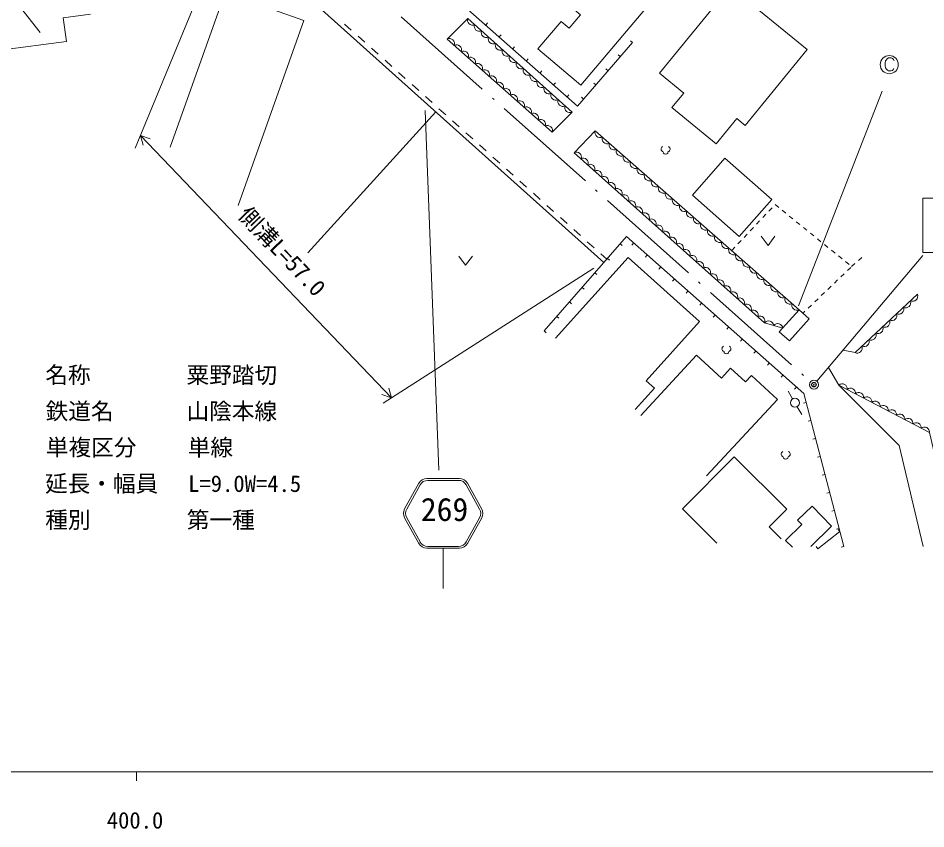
# Model space of a CAD drawing. Units: millimetres, scale not verified. Extents: x 40000 to 680000, y 20000 to 380000.
# Drawn here: x 454941 to 555143, y 198715 to 288237 of the extents above; entities that cross this region are included whole.
import ezdxf
from ezdxf.enums import TextEntityAlignment as Align

# ---------------------------------------------------------------- set-up
doc = ezdxf.new("R2010")
doc.units = ezdxf.units.MM
doc.header["$LTSCALE"] = 1000
doc.header["$PDMODE"] = 32
doc.header["$PDSIZE"] = 500
doc.linetypes.add('LONG_DASHED_DOTTED', pattern=[15.25, 12, -1.5, 0.25, -1.5])
for name, color, linetype, lineweight in [('M-BGD', 7, 'Continuous', 13), ('M-BMK', 2, 'Continuous', 13), ('M-STR-HTXT', 7, 'Continuous', 13), ('M-STR-STRC', 7, 'Continuous', 13), ('M-TTL-BAND', 7, 'Continuous', 13)]:
    doc.layers.add(name, color=color, linetype=linetype, lineweight=lineweight)
doc.layers.add('M-OTRS', color=6, linetype='Continuous')
doc.styles.add('ＭＳ ゴシック', font='')
doc.styles.get('ＭＳ ゴシック').set_extended_font_data('MS Gothic')

msp = doc.modelspace()

# ---------------------------------------------------------------- linework, layer by layer
at = {"layer": 'M-BGD'}
for p, q in [((477390, 299104), (519591, 261250)), ((490976, 287589), (491720, 286922)), ((504564, 288216), (502315, 285922)), ((504564, 288216), (516082, 277857)), ((506553, 287479), (506751, 287704)), ((492464, 286254), (493209, 285586)), ((513902, 275630), (502315, 285922)), ((508052, 286155), (508250, 286380)), ((522756, 285547), (522529, 285743)), ((493953, 284919), (494698, 284251)), ((509551, 284831), (509750, 285056)), ((495442, 283583), (496186, 282915)), ((511050, 283507), (511249, 283732)), ((521408, 283987), (521181, 284183)), ((520060, 282427), (519833, 282623)), ((496931, 282248), (497675, 281580)), ((512549, 282184), (512748, 282408)), ((498420, 280912), (499164, 280244)), ((514048, 280860), (514247, 281085)), ((518712, 280867), (518485, 281063)), ((499908, 279577), (500653, 278909)), ((515548, 279536), (515746, 279761)), ((517364, 279307), (517137, 279503)), ((486933, 262331), (501041, 277889)), ((501397, 278241), (502142, 277574)), ((516082, 277857), (513902, 275630)), ((502886, 276906), (503631, 276238)), ((504375, 275570), (505119, 274903)), ((518650, 275789), (516332, 273381)), ((518650, 275789), (541154, 256043)), ((505864, 274235), (506608, 273567)), ((507353, 272899), (508097, 272232)), ((508841, 271564), (509586, 270896)), ((510330, 270229), (511075, 269561)), ((511819, 268893), (512563, 268225)), ((513308, 267558), (514052, 266890)), ((538513, 267645), (538901, 267331)), ((537140, 266213), (537483, 266577)), ((537826, 266941), (538168, 267305)), ((539290, 267016), (539678, 266701)), ((514797, 266222), (515541, 265554)), ((536454, 265485), (536797, 265849)), ((540067, 266386), (540455, 266071)), ((540844, 265757), (541232, 265442)), ((516285, 264887), (517030, 264219)), ((535768, 264757), (536111, 265121)), ((541620, 265127), (542009, 264812)), ((517774, 263551), (518519, 262884)), ((534397, 263302), (534740, 263666)), ((535083, 264030), (535426, 264394)), ((536969, 264147), (537719, 263147)), ((537719, 263147), (538469, 264147)), ((542397, 264497), (542786, 264182)), ((543174, 263868), (543563, 263553)), ((521392, 263315), (521618, 263118)), ((522890, 263409), (522691, 263185)), ((533711, 262574), (534054, 262938)), ((543951, 263238), (544340, 262923)), ((544728, 262608), (545116, 262293)), ((503592, 261966), (504342, 260966)), ((504342, 260966), (505092, 261966)), ((519263, 262216), (519920, 261627)), ((519994, 261712), (520220, 261515)), ((524387, 262083), (524188, 261859)), ((545505, 261979), (545893, 261664)), ((547691, 261479), (548062, 261815)), ((525884, 260758), (525685, 260533)), ((546282, 261349), (546670, 261034)), ((546850, 260711), (546489, 260365)), ((546951, 260807), (547321, 261143)), ((518596, 260109), (518822, 259912)), ((546129, 260018), (545768, 259672)), ((527382, 259432), (527183, 259207)), ((544685, 258634), (544324, 258288)), ((545407, 259326), (545046, 258980)), ((517198, 258506), (517424, 258309)), ((528879, 258106), (528680, 257881)), ((543963, 257942), (543603, 257596)), ((547325, 251299), (554209, 257740)), ((515800, 256903), (516026, 256706)), ((530376, 256780), (530178, 256555)), ((542520, 256558), (542159, 256212)), ((543242, 257250), (542881, 256904)), ((541154, 256043), (538969, 253590)), ((541154, 256043), (542274, 255045)), ((541798, 255865), (541584, 255660)), ((514403, 255300), (514629, 255103)), ((531874, 255454), (531675, 255230)), ((542274, 255045), (540089, 252592)), ((513005, 253697), (513231, 253500)), ((533371, 254128), (533172, 253904)), ((540089, 252592), (538969, 253590)), ((534869, 252802), (534670, 252578)), ((547325, 251299), (546001, 251570)), ((536366, 251477), (536167, 251252)), ((537863, 250151), (537664, 249926)), ((544402, 249675), (545553, 247721)), ((539361, 248825), (539162, 248600)), ((545553, 247721), (552199, 241042)), ((539933, 247059), (540436, 246194)), ((540858, 247499), (540659, 247274)), ((541917, 245798), (541627, 245722)), ((540939, 245330), (541442, 244466)), ((542437, 243809), (542147, 243734)), ((542957, 241821), (542667, 241745)), ((552199, 241042), (554857, 229899)), ((543477, 239833), (543187, 239757)), ((543998, 237845), (543707, 237769)), ((544518, 235856), (544228, 235780)), ((545038, 233868), (544748, 233792)), ((545648, 231538), (543232, 229649)), ((545558, 231880), (545268, 231804)), ((545648, 231538), (545463, 231775)), ((539668, 230570), (540412, 229805)), ((543232, 229649), (543047, 229885)), ((543232, 229649), (543047, 229885)), ((546079, 229891), (545788, 229815))]:
    msp.add_line(p, q, dxfattribs=at)
for points in [[(538446, 306155), (517063, 280835), (512326, 284835), (514882, 287862), (515762, 287119), (517003, 288589), (510271, 294274), (517184, 302460), (522505, 297967), (524817, 300704), (521598, 303422), (520274, 301855), (517208, 304443), (524332, 312879), (529781, 308277), (532389, 311365)], [(533540, 291739), (542057, 284784), (535196, 276381), (534266, 277140), (532001, 274365), (527119, 278352), (528431, 279959), (525725, 282168)], [(529367, 268679), (534547, 264112), (538144, 268193), (532964, 272759)]]:
    msp.add_lwpolyline(points, close=True, dxfattribs=at)
for points in [[(522756, 285547), (516690, 278527), (502412, 291135), (508512, 298053)], [(479216, 267533), (486482, 287981), (477791, 291069), (471723, 273993)], [(462911, 288671), (459928, 288283), (460270, 285654), (452965, 284705)], [(539346, 254013), (537347, 254593), (516332, 273381)], [(513005, 253697), (522091, 264116), (541657, 246792), (546079, 229891)], [(514277, 252910), (522273, 261815), (530155, 254737), (524272, 248185), (525183, 247367), (523070, 245014)], [(523666, 244369), (529840, 251022), (532570, 248488), (533592, 249589), (535236, 248064), (535895, 248774), (538749, 246126), (530935, 237706)], [(558537, 229763), (555538, 242473), (545553, 247721)], [(532086, 230255), (528270, 234071), (533994, 239795), (539779, 234011), (537840, 232072), (539173, 230739)], [(539668, 230570), (541461, 232315), (540990, 232799), (542585, 234352), (544746, 232133), (542444, 229891)]]:
    msp.add_lwpolyline(points, dxfattribs=at)
msp.add_circle((540687, 245762), 500, dxfattribs=at)
for centre, radius, start, end in [((505086, 288024), 556, 159.77305, 296.29), ((505854, 287333), 556, 159.77305, 296.29), ((506622, 286643), 556, 159.77305, 296.29), ((502565, 285424), 556, 340.14745, 116.62733), ((507390, 285952), 556, 159.77305, 296.29), ((503337, 284738), 556, 340.14745, 116.62733), ((504109, 284052), 556, 340.14745, 116.62733), ((508158, 285261), 556, 159.77305, 296.29), ((508925, 284571), 556, 159.77305, 296.29), ((504882, 283366), 556, 340.14745, 116.62733), ((509693, 283880), 556, 159.77305, 296.29), ((505654, 282680), 556, 340.14745, 116.62733), ((510461, 283190), 556, 159.77305, 296.29), ((511229, 282499), 556, 159.77305, 296.29), ((506427, 281994), 556, 340.14745, 116.62733), ((507199, 281308), 556, 340.14745, 116.62733), ((511997, 281808), 556, 159.77305, 296.29), ((507971, 280622), 556, 340.14745, 116.62733), ((512765, 281118), 556, 159.77305, 296.29), ((513533, 280427), 556, 159.77305, 296.29), ((508744, 279936), 556, 340.14745, 116.62733), ((509516, 279250), 556, 340.14745, 116.62733), ((514300, 279736), 556, 159.77305, 296.29), ((510289, 278564), 556, 340.14745, 116.62733), ((515068, 279046), 556, 159.77305, 296.29), ((511061, 277878), 556, 340.14745, 116.62733), ((511834, 277191), 556, 340.14745, 116.62733), ((515836, 278355), 556, 159.77305, 296.29), ((512606, 276505), 556, 340.14745, 116.62733), ((513378, 275819), 556, 340.14745, 116.62733), ((519173, 275604), 556, 160.45834, 297.01247), ((519949, 274923), 556, 160.45834, 297.01247), ((520725, 274242), 556, 160.45834, 297.01247), ((521501, 273561), 556, 160.45834, 297.01247), ((526208, 273776), 299, 113.44836, 257.2818), ((526609, 273776), 299, 282.7182, 66.55164), ((516583, 272906), 537, 338.57791, 117.82522), ((517334, 272235), 537, 338.57791, 117.82522), ((522277, 272880), 556, 160.45834, 297.01247), ((526409, 273468), 267, 176.52859, 3.47141), ((518084, 271564), 537, 338.57791, 117.82522), ((523053, 272199), 556, 160.45834, 297.01247), ((523829, 271518), 556, 160.45834, 297.01247), ((518835, 270893), 537, 338.57791, 117.82522), ((519585, 270222), 537, 338.57791, 117.82522), ((524605, 270837), 556, 160.45834, 297.01247), ((520336, 269551), 537, 338.57791, 117.82522), ((525381, 270156), 556, 160.45834, 297.01247), ((526157, 269475), 556, 160.45834, 297.01247), ((521086, 268880), 537, 338.57791, 117.82522), ((521837, 268209), 537, 338.57791, 117.82522), ((526934, 268794), 556, 160.45834, 297.01247), ((522587, 267538), 537, 338.57791, 117.82522), ((527710, 268114), 556, 160.45834, 297.01247), ((528486, 267433), 556, 160.45834, 297.01247), ((523338, 266867), 537, 338.57791, 117.82522), ((524088, 266196), 537, 338.57791, 117.82522), ((529262, 266752), 556, 160.45834, 297.01247), ((524839, 265525), 537, 338.57791, 117.82522), ((530038, 266071), 556, 160.45834, 297.01247), ((530814, 265390), 556, 160.45834, 297.01247), ((525589, 264854), 537, 338.57791, 117.82522), ((526340, 264183), 537, 338.57791, 117.82522), ((531590, 264709), 556, 160.45834, 297.01247), ((527090, 263512), 537, 338.57791, 117.82522), ((532366, 264028), 556, 160.45834, 297.01247), ((533142, 263347), 556, 160.45834, 297.01247), ((527841, 262841), 537, 338.57791, 117.82522), ((528591, 262170), 537, 338.57791, 117.82522), ((533918, 262666), 556, 160.45834, 297.01247), ((529342, 261500), 537, 338.57791, 117.82522), ((534694, 261985), 556, 160.45834, 297.01247), ((530092, 260829), 537, 338.57791, 117.82522), ((530843, 260158), 537, 338.57791, 117.82522), ((535470, 261305), 556, 160.45834, 297.01247), ((536246, 260624), 556, 160.45834, 297.01247), ((531593, 259487), 537, 338.57791, 117.82522), ((537022, 259943), 556, 160.45834, 297.01247), ((532344, 258816), 537, 338.57791, 117.82522), ((533094, 258145), 537, 338.57791, 117.82522), ((537798, 259262), 556, 160.45834, 297.01247), ((538574, 258581), 556, 160.45834, 297.01247), ((533845, 257474), 537, 338.57791, 117.82522), ((539350, 257900), 556, 160.45834, 297.01247), ((553678, 257540), 567, 245.58551, 20.60594), ((534595, 256803), 537, 338.57791, 117.82522), ((535346, 256132), 537, 338.57791, 117.82522), ((540126, 257219), 556, 160.45834, 297.01247), ((540902, 256538), 556, 160.45834, 297.01247), ((552914, 256825), 567, 245.58551, 20.60594), ((536096, 255461), 537, 338.57791, 117.82522), ((551384, 255394), 567, 245.58551, 20.60594), ((552149, 256109), 567, 245.58551, 20.60594), ((536847, 254790), 537, 338.57791, 117.82522), ((537787, 254245), 562, 5.96063, 141.64494), ((538787, 253954), 562, 5.96063, 141.64494), ((550619, 254678), 567, 245.58551, 20.60594), ((549854, 253962), 567, 245.58551, 20.60594), ((548325, 252531), 567, 245.58551, 20.60594), ((549089, 253247), 567, 245.58551, 20.60594), ((532932, 251727), 299, 113.44836, 257.2818), ((533333, 251727), 299, 282.7182, 66.55164), ((547560, 251815), 567, 245.58551, 20.60594), ((533133, 251418), 267, 176.52859, 3.47141), ((545914, 247305), 550, 353.63562, 130.91179), ((546822, 246828), 550, 353.63562, 130.91179), ((547729, 246351), 550, 353.63562, 130.91179), ((548637, 245874), 550, 353.63562, 130.91179), ((549545, 245397), 550, 353.63562, 130.91179), ((550452, 244920), 550, 353.63562, 130.91179), ((551360, 244443), 550, 353.63562, 130.91179), ((552268, 243966), 550, 353.63562, 130.91179), ((553176, 243489), 550, 353.63562, 130.91179), ((554083, 243011), 550, 353.63562, 130.91179), ((554991, 242534), 550, 353.63562, 130.91179), ((539474, 240096), 299, 113.44836, 257.2818), ((539675, 239788), 267, 176.52859, 3.47141), ((539875, 240096), 299, 282.7182, 66.55164)]:
    msp.add_arc(centre, radius, start, end, dxfattribs=at)
at = {"layer": 'M-BMK', "linetype": 'LONG_DASHED_DOTTED'}
msp.add_line((463086, 318853), (542413, 248092), dxfattribs=at)
at = {"layer": 'M-BMK'}
msp.add_circle((542786, 247760), 500, dxfattribs=at)
at = {"layer": 'M-OTRS'}
msp.add_point((542786, 247760), dxfattribs=at)
at = {"layer": 'M-STR-HTXT'}
for p, q in [((437695, 311873), (457361, 286660)), ((477237, 296649), (467850, 273873)), ((550695, 283515), (550749, 283583)), ((550749, 283583), (550863, 283738)), ((550863, 283738), (551019, 283844)), ((551019, 283844), (551298, 283846)), ((551298, 283846), (551460, 283794)), ((551460, 283794), (551570, 283684)), ((551570, 283684), (551628, 283515)), ((550643, 283297), (550695, 283515)), ((550643, 282966), (550643, 283297)), ((550690, 282755), (550643, 282966)), ((550803, 282586), (550690, 282755)), ((550908, 282478), (550803, 282586)), ((551572, 282589), (551462, 282474)), ((551621, 282690), (551572, 282589)), ((551025, 282422), (550908, 282478)), ((551300, 282422), (551025, 282422)), ((551462, 282474), (551300, 282422)), ((541102, 256483), (550336, 280182)), ((468431, 275281), (496160, 246300)), ((468431, 275281), (468746, 274199)), ((468431, 275281), (469498, 274918)), ((543108, 248142), (554823, 262025)), ((518480, 260638), (495243, 245710)), ((496160, 246300), (495093, 246663)), ((496160, 246300), (495845, 247382))]:
    msp.add_line(p, q, dxfattribs=at)
msp.add_lwpolyline([(554805, 262358), (565805, 262358), (565805, 268358), (554805, 268358)], close=True, dxfattribs=at)
msp.add_circle((551105, 283106), 1000, dxfattribs=at)
msp.add_circle((551105, 283106), 1000, dxfattribs=at)
at = {"layer": 'M-STR-STRC'}
for p, q in [((499859, 278028), (501398, 238324)), ((497607, 234043), (499179, 236883)), ((497830, 234032), (499302, 236691)), ((500055, 237399), (503666, 237399)), ((500164, 237199), (503548, 237199)), ((504416, 236687), (505888, 234029)), ((504534, 236887), (506117, 234028)), ((499182, 230218), (497607, 233061)), ((499302, 230413), (497830, 233072)), ((505888, 233076), (504415, 230414)), ((506117, 233077), (504537, 230222)), ((500050, 229706), (503661, 229706)), ((503552, 229906), (500163, 229906)), ((501856, 229706), (501856, 225243))]:
    msp.add_line(p, q, dxfattribs=at)
for centre, radius, start, end in [((500055, 236398), 1001, 90, 151.0247), ((500164, 236213), 985, 90, 151.0247), ((503548, 236207), 992, 28.96608, 90), ((503666, 236406), 993, 28.96608, 90), ((498494, 233552), 1014, 151.0247, 208.9753), ((498697, 233552), 991, 151.0247, 208.9753), ((505027, 233552), 984, 331.03392, 28.96608), ((505258, 233552), 982, 331.03392, 28.96608), ((500050, 230699), 993, 208.9753, 270), ((500163, 230890), 985, 208.9753, 270), ((503552, 230892), 986, 270, 331.03392), ((503661, 230708), 1002, 270, 331.03392)]:
    msp.add_arc(centre, radius, start, end, dxfattribs=at)
at = {"layer": 'M-TTL-BAND'}
for p, q in [((40000, 205000), (579000, 205000)), ((468000, 205000), (468000, 204000))]:
    msp.add_line(p, q, dxfattribs=at)

# ---------------------------------------------------------------- texts
at = {"layer": 'M-BGD', "style": 'ＭＳ ゴシック'}
msp.add_text('側溝L=57.0', height=1833, rotation=313.736, dxfattribs=at).set_placement((483018, 261482), align=Align.BOTTOM_CENTER)
at = {"layer": 'M-STR-HTXT', "style": 'ＭＳ ゴシック'}
for s, p in [('名称', (460440, 247375)), ('粟野踏切', (478532, 247369)), ('鉄道名', (461722, 243374)), ('山陰本線', (478530, 243369)), ('単複区分', (463005, 239374)), ('単線', (476161, 239370)), ('延長・幅員', (464154, 235373)), ('L=9.0W=4.5', (479945, 235368)), ('種別', (460434, 231375)), ('第一種', (477309, 231369))]:
    msp.add_text(s, height=1833, rotation=359.984, dxfattribs=at).set_placement(p, align=Align.BOTTOM_CENTER)
at = {"layer": 'M-STR-STRC', "style": 'ＭＳ ゴシック'}
msp.add_text('269', height=2566, dxfattribs=at).set_placement((502014, 231937), align=Align.BOTTOM_CENTER)
at = {"layer": 'M-TTL-BAND', "style": 'ＭＳ ゴシック'}
msp.add_text('400.0', height=1833, dxfattribs=at).set_placement((467844, 198195), align=Align.BOTTOM_CENTER)

doc.saveas('drawing.dxf')
